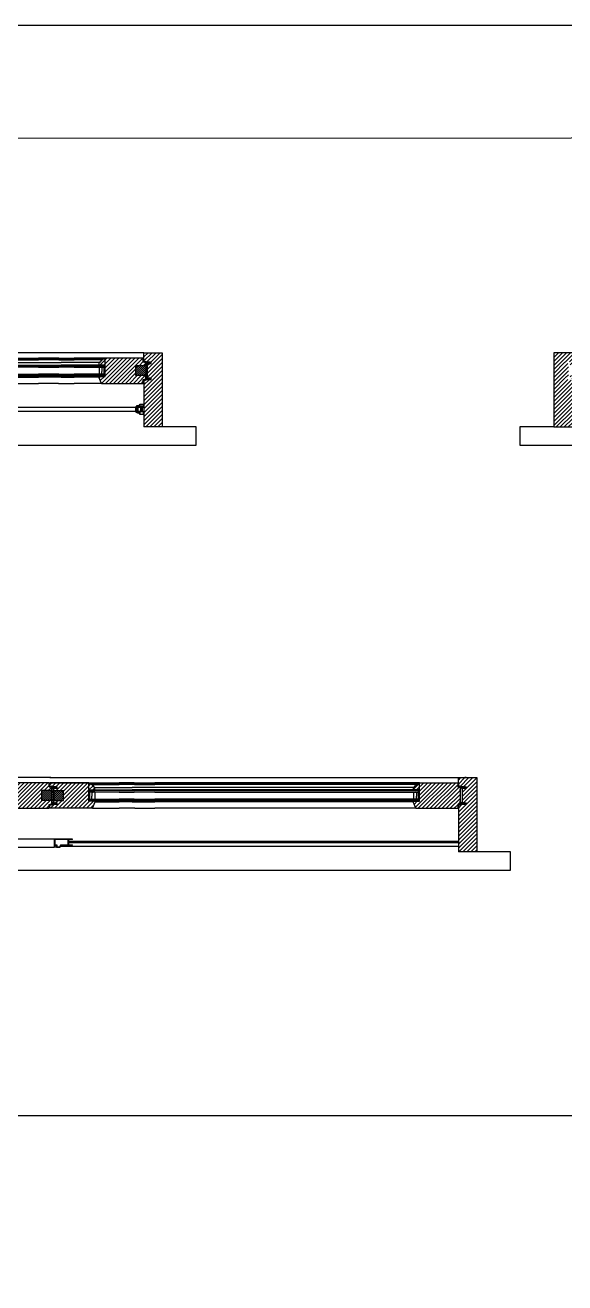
# Model space of a CAD drawing. Header units: inches. Extents: x 1985 to 11287, y 379 to 3234.
# Drawn here: x 8028.5 to 8076.3, y 1842 to 1953.3 of the extents above; entities that cross this region are included whole.
import ezdxf

# ---------------------------------------------------------------- set-up
doc = ezdxf.new("R2010")
doc.units = ezdxf.units.IN
doc.header["$MEASUREMENT"] = 0
for name, color, linetype in [('glass 99', 6, 'CONTINUOUS'), ('glazing tape 99', 7, 'CONTINUOUS'), ('hardware 99', 94, 'CONTINUOUS'), ('hatch 99', 1, 'CONTINUOUS'), ('screen 99', 4, 'CONTINUOUS'), ('separation 99', 3, 'CONTINUOUS'), ('weatherstripping 99', 5, 'CONTINUOUS'), ('wood detail 99', 7, 'CONTINUOUS')]:
    doc.layers.add(name, color=color, linetype=linetype)
pattern_1 = [(45, (-786.7873, -2347.63875), (-0.176776695, 0.176776695), [])]

msp = doc.modelspace()

# ---------------------------------------------------------------- hatches: boundary and pattern name
at = {"layer": 'glazing tape 99'}
h = msp.add_hatch(color=7, dxfattribs=at)
h.paths.add_polyline_path([(8035.064767, 1923.198231), (8035.564767, 1923.198231), (8035.564767, 1923.135731), (8035.064767, 1923.135731)])
h.paths.add_polyline_path([(8035.041267, 1922.260731), (8035.541267, 1922.260731), (8035.541267, 1922.198231), (8035.041267, 1922.198231)])
h = msp.add_hatch(color=7, dxfattribs=at)
h.paths.add_polyline_path([(8034.705267, 1885.609675), (8034.205267, 1885.609675), (8034.205267, 1885.547175), (8034.705267, 1885.547175)])
h.paths.add_polyline_path([(8034.728767, 1884.672175), (8034.228767, 1884.672175), (8034.228767, 1884.609675), (8034.728767, 1884.609675)])
h = msp.add_hatch(color=7, dxfattribs=at)
h.paths.add_polyline_path([(8063.377265, 1885.609675), (8062.877265, 1885.609675), (8062.877265, 1885.547175), (8063.377265, 1885.547175)])
h.paths.add_polyline_path([(8063.353765, 1884.672175), (8062.853765, 1884.672175), (8062.853765, 1884.609675), (8063.353765, 1884.609675)])
at = {"layer": 'hardware 99'}
h = msp.add_hatch(dxfattribs=at)
h.set_pattern_fill('ANSI31', color=256, style=0)
h.set_pattern_definition([(45, (8358.27719, 627.41917), (-0.088388348, 0.088388348), [])])
h.paths.add_polyline_path([(8039.200767, 1923.135731), (8038.325767, 1923.135731), (8038.325767, 1922.260731), (8039.200767, 1922.260731)])
h = msp.add_hatch(dxfattribs=at)
h.set_pattern_fill('ANSI31', color=256, style=0)
h.set_pattern_definition([(45, (8349.96469, 589.83061), (-0.088388348, 0.088388348), [])])
h.paths.add_polyline_path([(8030.888267, 1885.547175), (8030.013267, 1885.547175), (8030.013267, 1884.672175), (8030.888267, 1884.672175)])
h = msp.add_hatch(dxfattribs=at)
h.set_pattern_fill('ANSI31', color=256, style=0)
h.set_pattern_definition([(135, (7711.98034, 589.83061), (0.088388348, 0.088388348), [])])
h.paths.add_polyline_path([(8031.056767, 1885.547175), (8031.056767, 1884.672175), (8031.931767, 1884.672175), (8031.931767, 1885.547175)])
at = {"layer": 'hatch 99'}
h = msp.add_hatch(dxfattribs=at)
h.set_pattern_fill('ANSI31', color=256, scale=2, style=0)
h.set_pattern_definition([(45, (8358.2772, 627.41917), (-0.176776695, 0.176776695), [])])
h.paths.add_polyline_path([(8035.064767, 1923.424731), (8035.064767, 1923.198231), (8035.603781, 1923.198231), (8035.603781, 1923.737231), (8035.373967, 1923.737231), (8035.373967, 1923.674731), (8035.361704, 1923.674731, 0.3512557705), (8035.221496, 1923.552543, -0.380557848)], flags=17)
h.paths.add_polyline_path([(8035.603781, 1923.823231), (8035.603781, 1922.198231), (8035.041267, 1922.198231), (8035.041267, 1922.135731), (8035.282338, 1921.573231), (8038.978767, 1921.573231), (8038.978767, 1921.916978), (8039.200767, 1921.979488), (8039.200767, 1922.260731), (8038.325767, 1922.260731), (8038.325767, 1923.135731), (8039.200767, 1923.135731), (8039.200767, 1923.416973), (8038.978767, 1923.479483), (8038.978767, 1923.823231)])
h.paths.add_polyline_path([(8040.666267, 1924.291981), (8039.719176, 1924.291981), (8039.041267, 1924.291981), (8039.041267, 1923.557606), (8039.369267, 1923.466731), (8039.639421, 1923.466731), (8039.681767, 1923.466731), (8039.681767, 1923.341731), (8039.369267, 1923.341731), (8039.369267, 1922.054731), (8039.681767, 1922.054731), (8039.681767, 1921.929731), (8039.369267, 1921.929731), (8039.041267, 1921.838856), (8039.041267, 1917.729481), (8040.666267, 1917.729481)])
h = msp.add_hatch(dxfattribs=at)
h.set_pattern_fill('ANSI31', color=256, scale=2, style=0)
h.set_pattern_definition([(45, (8350.0272, 627.41917), (-0.176776695, 0.176776695), [])])
h.paths.add_polyline_path([(8080.350099, 1923.823231), (8076.975114, 1923.823231), (8076.975114, 1923.479483), (8076.753114, 1923.416973), (8076.753114, 1923.135731), (8077.628114, 1923.135731), (8077.628114, 1922.260731), (8076.753114, 1922.260731), (8076.753114, 1922.152212), (8076.753114, 1921.979488), (8076.975114, 1921.916978), (8076.975114, 1921.573231), (8080.671542, 1921.573231), (8080.912614, 1922.135731), (8080.912614, 1922.198231), (8080.350099, 1922.198231)])
h.paths.add_polyline_path([(8080.889114, 1923.424731, -0.380557848), (8080.732384, 1923.552543, 0.3512557705), (8080.592177, 1923.674731), (8080.579914, 1923.674731), (8080.579914, 1923.737231), (8080.350099, 1923.737231), (8080.350099, 1923.198231), (8080.889114, 1923.198231)], flags=17)
h.paths.add_polyline_path([(8076.584614, 1923.341731), (8076.272114, 1923.341731), (8076.272114, 1923.466731), (8076.584614, 1923.466731), (8076.912614, 1923.557606), (8076.912614, 1924.291981), (8075.287614, 1924.291981), (8075.287614, 1917.729481), (8076.912614, 1917.729481), (8076.912614, 1921.838856), (8076.584614, 1921.929731), (8076.314557, 1921.929731), (8076.272114, 1921.929731), (8076.272114, 1922.054731), (8076.584614, 1922.054731)])
h = msp.add_hatch(dxfattribs=at)
h.set_pattern_fill('ANSI31', color=256, scale=2, style=0)
h.set_pattern_definition(pattern_1)
h.paths.add_polyline_path([(8027.353781, 1886.148675), (8027.123967, 1886.148675), (8027.123967, 1886.086175), (8027.111704, 1886.086175, 0.3512557705), (8026.971496, 1885.963987, -0.380557848), (8026.814767, 1885.836175), (8026.814767, 1885.609675), (8027.353781, 1885.609675)], flags=17)
h.paths.add_polyline_path([(8030.013267, 1885.547175), (8030.888267, 1885.547175), (8030.888267, 1885.828418), (8030.666267, 1885.890928), (8030.666267, 1886.234675), (8027.353781, 1886.234675), (8027.353781, 1884.609675), (8026.791267, 1884.609675), (8026.791267, 1884.547175), (8027.032338, 1883.984675), (8030.666267, 1883.984675), (8030.666267, 1884.328423), (8030.888267, 1884.390933), (8030.888267, 1884.672175), (8030.013267, 1884.672175)])
h = msp.add_hatch(dxfattribs=at)
h.set_pattern_fill('ANSI31', color=256, scale=2, style=0)
h.set_pattern_definition(pattern_1)
h.paths.add_polyline_path([(8034.166253, 1886.234675), (8030.728767, 1886.234675), (8030.728767, 1885.96905), (8031.056767, 1885.878175), (8031.326921, 1885.878175), (8031.369267, 1885.878175), (8031.369267, 1885.753175), (8031.056767, 1885.753175), (8031.056767, 1885.547175), (8031.931767, 1885.547175), (8031.931767, 1884.672175), (8031.056767, 1884.672175), (8031.056767, 1884.466175), (8031.369267, 1884.466175), (8031.369267, 1884.341175), (8031.056767, 1884.341175), (8030.728767, 1884.2503), (8030.728767, 1883.984675), (8034.487695, 1883.984675), (8034.728767, 1884.547175), (8034.728767, 1884.609675), (8034.166253, 1884.609675)])
h.paths.add_polyline_path([(8034.705267, 1885.836175, -0.3805578481), (8034.548538, 1885.963987, 0.3512557704), (8034.40833, 1886.086175), (8034.396067, 1886.086175), (8034.396067, 1886.148675), (8034.166253, 1886.148675), (8034.166253, 1885.609675), (8034.705267, 1885.609675)], flags=17)
h = msp.add_hatch(dxfattribs=at)
h.set_pattern_fill('ANSI31', color=256, scale=2, style=0)
h.set_pattern_definition(pattern_1)
h.paths.add_polyline_path([(8063.41628, 1886.148675), (8063.189765, 1886.148675), (8063.189765, 1886.086175), (8063.176643, 1886.086175, 0.3507810594), (8063.033515, 1885.961175, -0.375199902), (8062.877265, 1885.836175), (8062.877265, 1885.609675), (8063.41628, 1885.609675)], flags=17)
h.paths.add_polyline_path([(8067.013265, 1885.828418), (8066.791265, 1885.890928), (8066.791265, 1886.234675), (8063.41628, 1886.234675), (8063.41628, 1884.609675), (8062.853765, 1884.609675), (8062.853765, 1884.547175), (8063.094837, 1883.984675), (8066.791265, 1883.984675), (8066.791265, 1884.328423), (8067.013265, 1884.390933)])
h = msp.add_hatch(dxfattribs=at)
h.set_pattern_fill('ANSI31', color=256, scale=2, style=0)
h.set_pattern_definition(pattern_1)
h.paths.add_polyline_path([(8068.478765, 1886.703425), (8066.853765, 1886.703425), (8066.853765, 1885.96905), (8067.181765, 1885.878175), (8067.451822, 1885.878175), (8067.541265, 1885.878175), (8067.541265, 1885.753175), (8067.181765, 1885.753175), (8067.181765, 1884.466175), (8067.541265, 1884.466175), (8067.541265, 1884.341175), (8067.181765, 1884.341175), (8066.853765, 1884.2503), (8066.853765, 1880.140925), (8068.478765, 1880.140925)])
at = {"layer": 'screen 99'}
h = msp.add_hatch(color=256, dxfattribs=at)
h.paths.add_polyline_path([(8032.728768, 1881.252675), (8032.728768, 1881.209175), (8032.358768, 1881.209175), (8032.358768, 1880.760175), (8032.728768, 1880.760175), (8032.728768, 1880.716675), (8031.717768, 1880.716675), (8031.610381, 1880.530675), (8031.300268, 1880.530675), (8031.300268, 1880.716675), (8031.150268, 1880.716675), (8031.150268, 1880.530675), (8031.106768, 1880.530675), (8031.106768, 1881.252675)])
h.paths.add_polyline_path([(8032.315268, 1880.760175), (8032.315268, 1881.209175), (8031.150268, 1881.209175), (8031.150268, 1880.760175), (8031.343768, 1880.760175), (8031.343768, 1880.574175), (8031.585266, 1880.574175), (8031.692654, 1880.760175)], flags=16)

# ---------------------------------------------------------------- linework, layer by layer
at = {"layer": 'glass 99', "color": 6}
for p, q in [((8029.712163, 1923.135731), (8002.642768, 1923.135731)), ((8029.712163, 1923.010731), (8002.697454, 1923.010731)), ((8029.712163, 1923.135731), (8031.526399, 1923.135731)), ((8029.712163, 1923.010731), (8031.526399, 1923.010731)), ((8032.858492, 1923.135731), (8031.526399, 1923.135731)), ((8032.858492, 1923.010731), (8031.526399, 1923.010731)), ((8032.858492, 1923.135731), (8035.564767, 1923.135731)), ((8032.858492, 1923.010731), (8035.510081, 1923.010731)), ((8035.064767, 1923.010731), (8035.064767, 1922.385731)), ((8035.329147, 1922.980739), (8035.221364, 1923.010731)), ((8035.329147, 1922.980739), (8035.329147, 1922.635731)), ((8035.510081, 1922.260731), (8035.510081, 1923.135731)), ((8002.666268, 1922.260731), (8029.712163, 1922.260731)), ((8002.697454, 1922.385731), (8029.712163, 1922.385731)), ((8031.526399, 1922.385731), (8029.712163, 1922.385731)), ((8031.526399, 1922.260731), (8029.712163, 1922.260731)), ((8031.526399, 1922.385731), (8032.858492, 1922.385731)), ((8031.526399, 1922.260731), (8032.858492, 1922.260731)), ((8035.510081, 1922.385731), (8032.858492, 1922.385731)), ((8035.541267, 1922.260731), (8032.858492, 1922.260731)), ((8035.329147, 1922.415722), (8035.221364, 1922.385731)), ((8035.329147, 1922.415722), (8035.329147, 1922.635731)), ((8036.849042, 1885.547175), (8034.205267, 1885.547175)), ((8034.259953, 1884.672175), (8034.259953, 1885.547175)), ((8036.849042, 1885.422175), (8034.259953, 1885.422175)), ((8034.440887, 1885.392184), (8034.548669, 1885.422175)), ((8034.440887, 1885.392184), (8034.440887, 1885.047175)), ((8034.440887, 1884.827167), (8034.440887, 1885.047175)), ((8034.705267, 1885.422175), (8034.705267, 1884.797175)), ((8036.849042, 1885.547175), (8038.181135, 1885.547175)), ((8036.849042, 1885.422175), (8038.181135, 1885.422175)), ((8039.995371, 1885.547175), (8038.181135, 1885.547175)), ((8039.995371, 1885.422175), (8038.181135, 1885.422175)), ((8039.995371, 1885.547175), (8063.377265, 1885.547175)), ((8039.995371, 1885.422175), (8063.32258, 1885.422175)), ((8062.874891, 1885.422175), (8062.874891, 1884.797175)), ((8063.139271, 1885.392184), (8063.031489, 1885.422175)), ((8063.139271, 1885.392184), (8063.139271, 1885.047175)), ((8063.139271, 1884.827167), (8063.139271, 1885.047175)), ((8063.32258, 1884.672175), (8063.32258, 1885.547175)), ((8034.228767, 1884.672175), (8036.849042, 1884.672175)), ((8034.259953, 1884.797175), (8036.849042, 1884.797175)), ((8034.440887, 1884.827167), (8034.548669, 1884.797175)), ((8038.181135, 1884.797175), (8036.849042, 1884.797175)), ((8038.181135, 1884.672175), (8036.849042, 1884.672175)), ((8038.181135, 1884.797175), (8039.995371, 1884.797175)), ((8038.181135, 1884.672175), (8039.995371, 1884.672175)), ((8063.32258, 1884.797175), (8039.995371, 1884.797175)), ((8063.353765, 1884.672175), (8039.995371, 1884.672175)), ((8063.139271, 1884.827167), (8063.031489, 1884.797175))]:
    msp.add_line(p, q, dxfattribs=at)
at = {"layer": 'glazing tape 99', "color": 7}
for p, q in [((8035.064767, 1923.198231), (8035.064767, 1923.135731)), ((8035.564767, 1923.198231), (8035.564767, 1923.135731)), ((8034.205267, 1885.609675), (8034.205267, 1885.547175)), ((8034.705267, 1885.609675), (8034.705267, 1885.547175)), ((8062.877265, 1885.609675), (8062.877265, 1885.547175)), ((8063.377265, 1885.609675), (8063.377265, 1885.547175))]:
    msp.add_line(p, q, dxfattribs=at)
at = {"layer": 'glazing tape 99'}
for p, q in [((8035.564767, 1923.135731), (8035.064767, 1923.135731)), ((8035.041267, 1922.260731), (8035.541267, 1922.260731)), ((8035.041267, 1922.260731), (8035.041267, 1922.198231)), ((8035.541267, 1922.260731), (8035.541267, 1922.198231)), ((8034.205267, 1885.547175), (8034.705267, 1885.547175)), ((8062.877265, 1885.547175), (8063.377265, 1885.547175)), ((8034.228767, 1884.672175), (8034.228767, 1884.609675)), ((8034.728767, 1884.672175), (8034.228767, 1884.672175)), ((8034.728767, 1884.672175), (8034.728767, 1884.609675)), ((8062.853765, 1884.672175), (8062.853765, 1884.609675)), ((8062.853765, 1884.672175), (8063.353765, 1884.672175)), ((8063.353765, 1884.672175), (8063.353765, 1884.609675))]:
    msp.add_line(p, q, dxfattribs=at)
at = {"layer": 'hardware 99'}
for p, q in [((8038.978767, 1923.523231), (8039.165338, 1923.523231)), ((8039.200767, 1923.135731), (8039.200767, 1922.260731)), ((8039.200767, 1923.103231), (8039.369267, 1923.103231)), ((8039.200767, 1923.013231), (8039.369267, 1923.013231)), ((8039.200767, 1922.798231), (8039.369267, 1922.798231)), ((8038.978767, 1921.873231), (8039.165338, 1921.873231)), ((8039.200767, 1922.598231), (8039.369267, 1922.598231)), ((8039.200767, 1922.383231), (8039.369267, 1922.383231)), ((8039.200767, 1922.293231), (8039.369267, 1922.293231)), ((8067.531675, 1886.703425), (8067.416258, 1886.703425)), ((8030.666267, 1885.934675), (8030.852838, 1885.934675)), ((8030.888267, 1885.547175), (8030.888267, 1884.672175)), ((8030.888267, 1885.514675), (8031.056767, 1885.514675)), ((8030.888267, 1885.424675), (8031.056767, 1885.424675)), ((8030.888267, 1885.209675), (8031.056767, 1885.209675)), ((8030.888267, 1885.009675), (8031.056767, 1885.009675)), ((8031.056767, 1885.547175), (8031.056767, 1884.672175)), ((8031.056767, 1885.547175), (8031.056767, 1884.672175)), ((8031.056767, 1885.547175), (8031.056767, 1884.672175)), ((8031.056767, 1885.547175), (8031.056767, 1884.672175)), ((8030.666267, 1884.284675), (8030.852838, 1884.284675)), ((8030.888267, 1884.794675), (8031.056767, 1884.794675)), ((8030.888267, 1884.704675), (8031.056767, 1884.704675))]:
    msp.add_line(p, q, dxfattribs=at)
at = {"layer": 'screen 99'}
for p, q in [((8038.32867, 1919.051915), (8038.32867, 1919.509897)), ((8038.429977, 1919.594759), (8038.362767, 1919.563419)), ((8038.427095, 1918.985631), (8038.427095, 1919.576181)), ((8038.44678, 1919.568307), (8038.44678, 1919.584055)), ((8038.529457, 1919.548622), (8038.466465, 1919.548622)), ((8038.505835, 1919.450197), (8038.505835, 1919.111615)), ((8038.706622, 1919.450197), (8038.505835, 1919.450197)), ((8038.529457, 1919.548622), (8038.529457, 1919.450197)), ((8038.429977, 1918.967052), (8038.362767, 1918.998393)), ((8038.44678, 1918.993505), (8038.44678, 1918.977757)), ((8038.529457, 1919.01319), (8038.466465, 1919.01319)), ((8038.505835, 1919.111615), (8038.706622, 1919.111615)), ((8038.529457, 1919.01319), (8038.529457, 1919.111615)), ((8038.726307, 1919.430512), (8038.726307, 1919.1313)), ((8031.106768, 1881.252675), (8000.350768, 1881.252675)), ((8000.350768, 1880.530675), (8031.106768, 1880.530675)), ((8032.728768, 1881.252675), (8031.106768, 1881.252675)), ((8031.106768, 1881.252675), (8031.106768, 1880.530675)), ((8031.150268, 1880.530675), (8031.106768, 1880.530675)), ((8032.315268, 1881.209175), (8031.150268, 1881.209175)), ((8031.150268, 1881.209175), (8031.150268, 1880.760175)), ((8031.150268, 1880.760175), (8031.343768, 1880.760175)), ((8031.150268, 1880.716675), (8031.150268, 1880.530675)), ((8031.150268, 1880.716675), (8031.300268, 1880.716675)), ((8031.300268, 1880.530675), (8031.150268, 1880.530675)), ((8031.300268, 1880.716675), (8031.300268, 1880.530675)), ((8031.300268, 1880.530675), (8031.610381, 1880.530675)), ((8031.343768, 1880.760175), (8031.343768, 1880.574175)), ((8031.343768, 1880.574175), (8031.585266, 1880.574175)), ((8031.692654, 1880.760175), (8031.585266, 1880.574175)), ((8031.717768, 1880.716675), (8031.610381, 1880.530675)), ((8066.853765, 1880.609675), (8031.655992, 1880.609675)), ((8031.692654, 1880.760175), (8032.315268, 1880.760175)), ((8031.717768, 1880.716675), (8032.728768, 1880.716675)), ((8032.315268, 1881.209175), (8032.315268, 1880.760175)), ((8032.728768, 1881.209175), (8032.358768, 1881.209175)), ((8032.358768, 1881.209175), (8032.358768, 1880.760175)), ((8066.853765, 1881.047175), (8032.358768, 1881.047175)), ((8066.853765, 1880.922175), (8032.358768, 1880.922175)), ((8032.358768, 1880.760175), (8032.728768, 1880.760175)), ((8032.728768, 1881.209175), (8032.728768, 1881.252675)), ((8032.728768, 1880.716675), (8032.728768, 1880.760175))]:
    msp.add_line(p, q, dxfattribs=at)
for points in [[(8008.387651, 1919.477756), (8038.32867, 1919.477756)], [(8038.32867, 1919.084056), (8008.387651, 1919.084056)]]:
    msp.add_lwpolyline(points, dxfattribs=at)
msp.add_lwpolyline([(8038.627882, 1919.576181), (8038.576701, 1919.576181, 0.4142135624), (8038.56489, 1919.56437), (8038.56489, 1919.465945, -0.4142135624), (8038.557016, 1919.458071), (8038.537331, 1919.458071, -0.4142135624), (8038.529457, 1919.465945), (8038.529457, 1919.544685, 0.4142135624), (8038.517646, 1919.556496), (8038.462528, 1919.556496, -0.4142135624), (8038.450717, 1919.568307), (8038.450717, 1919.576181, -0.4142135624), (8038.490087, 1919.615551), (8038.627882, 1919.615551, 0.4142135624), (8038.647567, 1919.635236), (8038.647567, 1919.666732, -0.4142135624), (8038.714496, 1919.733661), (8039.013708, 1919.733661, -0.4142135624), (8039.041267, 1919.706102), (8039.041267, 1919.48563, -0.4142135624), (8039.013708, 1919.458071), (8038.903472, 1919.458071, 0.4142135624), (8038.891661, 1919.44626), (8038.891661, 1919.115552, 0.4142135624), (8038.903472, 1919.103741), (8039.013708, 1919.103741, -0.4142135624), (8039.041267, 1919.076182), (8039.041267, 1918.85571, -0.4142135624), (8039.013708, 1918.828151), (8038.714496, 1918.828151, -0.4142135624), (8038.647567, 1918.89508), (8038.647567, 1918.926576, 0.4142135624), (8038.627882, 1918.946261), (8038.490087, 1918.946261, -0.4142135624), (8038.450717, 1918.985631), (8038.450717, 1918.993505, -0.4142135624), (8038.462528, 1919.005316), (8038.517646, 1919.005316, 0.4142135624), (8038.529457, 1919.017127), (8038.529457, 1919.095867, -0.4142135624), (8038.537331, 1919.103741), (8038.557016, 1919.103741, -0.4142135624), (8038.56489, 1919.095867), (8038.56489, 1918.997442, 0.4142135624), (8038.576701, 1918.985631), (8038.635756, 1918.985631, 0.4142135624), (8038.647567, 1918.997442), (8038.647567, 1919.064371, -0.4142135624), (8038.686937, 1919.103741), (8038.832606, 1919.103741, 0.4142135624), (8038.844417, 1919.115552), (8038.844417, 1919.263048, -0.1316524976), (8038.845472, 1919.266985), (8038.851236, 1919.276969, 0.2679491924), (8038.851236, 1919.284843), (8038.845472, 1919.294827, -0.1316524976), (8038.844417, 1919.298764), (8038.844417, 1919.44626, 0.4142135624), (8038.832606, 1919.458071), (8038.686937, 1919.458071, -0.4142135624), (8038.647567, 1919.497441), (8038.647567, 1919.56437, 0.4142135623), (8038.635756, 1919.576181), (8038.576701, 1919.576181)], format="xyb", dxfattribs=at)
for points in [[(8038.714496, 1919.694291), (8038.990086, 1919.694291, -0.4142135624), (8039.001897, 1919.68248), (8039.001897, 1919.509252, -0.4142135624), (8038.990086, 1919.497441), (8038.698748, 1919.497441, -0.4142135624), (8038.686937, 1919.509252), (8038.686937, 1919.666732, -0.4142135624)], [(8038.714496, 1918.867521), (8038.990086, 1918.867521, 0.4142135624), (8039.001897, 1918.879332), (8039.001897, 1919.05256, 0.4142135624), (8038.990086, 1919.064371), (8038.698748, 1919.064371, 0.4142135624), (8038.686937, 1919.05256), (8038.686937, 1918.89508, 0.4142135624)]]:
    msp.add_lwpolyline(points, format="xyb", close=True, dxfattribs=at)
for centre, radius, start, end in [((8038.387725, 1919.509897), 0.059055, 115, 180), ((8038.434969, 1919.584055), 0.011811, 0, 115), ((8038.466465, 1919.568307), 0.019685, 180, 270), ((8038.706622, 1919.430512), 0.019685, 0, 90), ((8038.387725, 1919.051915), 0.059055, 180, 245), ((8038.434969, 1918.977757), 0.011811, 245, 0), ((8038.466465, 1918.993505), 0.019685, 90, 180), ((8038.706622, 1919.1313), 0.019685, 270, 0)]:
    msp.add_arc(centre, radius, start, end, dxfattribs=at)
msp.add_ellipse((8038.420893, 1919.576181), major_axis=(0, 0.014342), ratio=0.4324124626, start_param=-1.5707963268, end_param=0, dxfattribs=at)
at = {"layer": 'screen 99', "extrusion": (0, 0, -1)}
msp.add_ellipse((8038.420893, 1918.985631), major_axis=(0, 0.014342), ratio=0.4324124626, start_param=1.5707963268, end_param=3.1415926536, dxfattribs=at)
at = {"layer": 'separation 99'}
msp.add_line((7876.573778, 1856.798245), (8395.463335, 1856.798245), dxfattribs=at)
msp.add_lwpolyline([(7701.579679, 1953.271229), (8788.245413, 1953.271229), (8788.245413, 1214.666641), (7701.579679, 1214.666641)], close=True, dxfattribs=at)
at = {"layer": 'separation 99', "color": 3}
msp.add_lwpolyline([(7876.573778, 1943.239155), (8777.601674, 1943.510023), (8777.601674, 1721.669132), (7876.573778, 1721.398264)], close=True, dxfattribs=at)
at = {"layer": 'weatherstripping 99'}
for p, q in [((8039.350191, 1923.466731), (8039.159323, 1923.524897)), ((8039.159323, 1923.524897), (8039.248768, 1923.466731)), ((8039.206536, 1923.414606), (8039.206536, 1923.166731)), ((8039.206536, 1923.166731), (8039.233676, 1923.270241)), ((8039.309421, 1923.403731), (8039.309421, 1923.365462)), ((8039.349421, 1923.345462), (8039.329421, 1923.345462)), ((8039.639421, 1923.466731), (8039.350191, 1923.466731)), ((8039.469834, 1923.403731), (8039.369421, 1923.403731)), ((8039.369421, 1923.403731), (8039.369421, 1923.365462)), ((8039.469834, 1923.403731), (8039.411565, 1923.345462)), ((8039.453991, 1923.345462), (8039.411565, 1923.345462)), ((8039.51226, 1923.403731), (8039.453991, 1923.345462)), ((8039.596994, 1923.403731), (8039.51226, 1923.403731)), ((8039.596994, 1923.403731), (8039.538725, 1923.345462)), ((8039.581152, 1923.345462), (8039.538725, 1923.345462)), ((8039.639421, 1923.403731), (8039.581152, 1923.345462)), ((8039.639421, 1923.466731), (8039.639421, 1923.403731)), ((8039.350093, 1921.929731), (8039.159233, 1921.871539)), ((8039.159233, 1921.871539), (8039.24867, 1921.929731)), ((8039.206439, 1921.981856), (8039.206439, 1922.229731)), ((8039.206439, 1922.229731), (8039.233579, 1922.12622)), ((8039.309323, 1921.992731), (8039.309323, 1922.031)), ((8039.349323, 1922.051), (8039.329323, 1922.051)), ((8039.639323, 1921.929731), (8039.350093, 1921.929731)), ((8039.369323, 1921.992731), (8039.369323, 1922.031)), ((8039.469736, 1921.992731), (8039.369323, 1921.992731)), ((8039.469736, 1921.992731), (8039.411467, 1922.051)), ((8039.453894, 1922.051), (8039.411467, 1922.051)), ((8039.512163, 1921.992731), (8039.453894, 1922.051)), ((8039.596897, 1921.992731), (8039.512163, 1921.992731)), ((8039.596897, 1921.992731), (8039.538628, 1922.051)), ((8039.581054, 1922.051), (8039.538628, 1922.051)), ((8039.639323, 1921.992731), (8039.581054, 1922.051)), ((8039.639323, 1921.929731), (8039.639323, 1921.992731)), ((8031.037691, 1885.878175), (8030.846823, 1885.936342)), ((8030.846823, 1885.936342), (8030.936268, 1885.878175)), ((8030.894036, 1885.826051), (8030.894036, 1885.578175)), ((8030.894036, 1885.578175), (8030.921176, 1885.681686)), ((8030.996921, 1885.815175), (8030.996921, 1885.776906)), ((8031.036921, 1885.756906), (8031.016921, 1885.756906)), ((8031.326921, 1885.878175), (8031.037691, 1885.878175)), ((8031.157334, 1885.815175), (8031.056921, 1885.815175)), ((8031.056921, 1885.815175), (8031.056921, 1885.776906)), ((8031.157334, 1885.815175), (8031.099065, 1885.756906)), ((8031.141491, 1885.756906), (8031.099065, 1885.756906)), ((8031.19976, 1885.815175), (8031.141491, 1885.756906)), ((8031.284494, 1885.815175), (8031.19976, 1885.815175)), ((8031.284494, 1885.815175), (8031.226225, 1885.756906)), ((8031.268652, 1885.756906), (8031.226225, 1885.756906)), ((8031.326921, 1885.815175), (8031.268652, 1885.756906)), ((8031.326921, 1885.878175), (8031.326921, 1885.815175)), ((8067.162592, 1885.878175), (8066.971731, 1885.936367)), ((8066.971731, 1885.936367), (8067.061169, 1885.878175)), ((8067.018937, 1885.826051), (8067.018937, 1885.578175)), ((8067.018937, 1885.578175), (8067.046077, 1885.681686)), ((8067.121822, 1885.815175), (8067.121822, 1885.776906)), ((8067.161822, 1885.756906), (8067.141822, 1885.756906)), ((8067.451822, 1885.878175), (8067.162592, 1885.878175)), ((8067.282235, 1885.815175), (8067.181822, 1885.815175)), ((8067.181822, 1885.815175), (8067.181822, 1885.776906)), ((8067.282235, 1885.815175), (8067.223966, 1885.756906)), ((8067.266392, 1885.756906), (8067.223966, 1885.756906)), ((8067.324661, 1885.815175), (8067.266392, 1885.756906)), ((8067.409395, 1885.815175), (8067.324661, 1885.815175)), ((8067.409395, 1885.815175), (8067.351126, 1885.756906)), ((8067.393553, 1885.756906), (8067.351126, 1885.756906)), ((8067.451822, 1885.815175), (8067.393553, 1885.756906)), ((8067.451822, 1885.878175), (8067.451822, 1885.815175)), ((8031.037593, 1884.341175), (8030.846733, 1884.282984)), ((8030.846733, 1884.282984), (8030.93617, 1884.341175)), ((8030.893939, 1884.3933), (8030.893939, 1884.641175)), ((8030.893939, 1884.641175), (8030.921079, 1884.537665)), ((8030.996823, 1884.404175), (8030.996823, 1884.442444)), ((8031.036823, 1884.462444), (8031.016823, 1884.462444)), ((8031.326823, 1884.341175), (8031.037593, 1884.341175)), ((8031.056823, 1884.404175), (8031.056823, 1884.442444)), ((8031.157236, 1884.404175), (8031.056823, 1884.404175)), ((8031.157236, 1884.404175), (8031.098967, 1884.462444)), ((8031.141394, 1884.462444), (8031.098967, 1884.462444)), ((8031.199663, 1884.404175), (8031.141394, 1884.462444)), ((8031.284397, 1884.404175), (8031.199663, 1884.404175)), ((8031.284397, 1884.404175), (8031.226128, 1884.462444)), ((8031.268554, 1884.462444), (8031.226128, 1884.462444)), ((8031.326823, 1884.404175), (8031.268554, 1884.462444)), ((8031.326823, 1884.341175), (8031.326823, 1884.404175)), ((8067.162689, 1884.341175), (8066.971822, 1884.283009)), ((8066.971822, 1884.283009), (8067.061266, 1884.341175)), ((8067.019035, 1884.3933), (8067.019035, 1884.641175)), ((8067.019035, 1884.641175), (8067.046174, 1884.537665)), ((8067.121919, 1884.404175), (8067.121919, 1884.442444)), ((8067.161919, 1884.462444), (8067.141919, 1884.462444)), ((8067.451919, 1884.341175), (8067.162689, 1884.341175)), ((8067.181919, 1884.404175), (8067.181919, 1884.442444)), ((8067.282332, 1884.404175), (8067.181919, 1884.404175)), ((8067.282332, 1884.404175), (8067.224063, 1884.462444)), ((8067.26649, 1884.462444), (8067.224063, 1884.462444)), ((8067.324759, 1884.404175), (8067.26649, 1884.462444)), ((8067.409493, 1884.404175), (8067.324759, 1884.404175)), ((8067.409493, 1884.404175), (8067.351224, 1884.462444)), ((8067.39365, 1884.462444), (8067.351224, 1884.462444)), ((8067.451919, 1884.404175), (8067.39365, 1884.462444)), ((8067.451919, 1884.341175), (8067.451919, 1884.404175))]:
    msp.add_line(p, q, dxfattribs=at)
for centre, radius, start, end in [((8039.264085, 1923.41115), 0.057652, 105.40721178, 176.56354738), ((8039.432684, 1923.245554), 0.200534, 127.92856287, 172.92856287), ((8039.329421, 1923.365462), 0.02, 180, 270), ((8039.349421, 1923.365462), 0.02, 270, 360), ((8039.263987, 1921.985311), 0.057652, 183.43645262, 254.59278822), ((8039.432587, 1922.150907), 0.200534, 187.07143713, 232.07143713), ((8039.329323, 1922.031), 0.02, 90, 180), ((8039.349323, 1922.031), 0.02, 0, 90), ((8030.951585, 1885.822595), 0.057652, 105.40721178, 176.56354738), ((8031.120184, 1885.656999), 0.200534, 127.92856287, 172.92856287), ((8031.016921, 1885.776906), 0.02, 180, 270), ((8031.036921, 1885.776906), 0.02, 270, 360), ((8067.076486, 1885.822595), 0.057652, 105.40721178, 176.56354738), ((8067.245086, 1885.656999), 0.200534, 127.92856287, 172.92856287), ((8067.141822, 1885.776906), 0.02, 180, 270), ((8067.161822, 1885.776906), 0.02, 270, 360), ((8030.951487, 1884.396756), 0.057652, 183.43645262, 254.59278822), ((8031.120087, 1884.562352), 0.200534, 187.07143713, 232.07143713), ((8031.016823, 1884.442444), 0.02, 90, 180), ((8031.036823, 1884.442444), 0.02, 0, 90), ((8067.076583, 1884.396756), 0.057652, 183.43645262, 254.59278822), ((8067.245183, 1884.562352), 0.200534, 187.07143713, 232.07143713), ((8067.141919, 1884.442444), 0.02, 90, 180), ((8067.161919, 1884.442444), 0.02, 0, 90)]:
    msp.add_arc(centre, radius, start, end, dxfattribs=at)
at = {"layer": 'wood detail 99'}
for p, q in [((8039.041267, 1924.291981), (7963.29127, 1924.291981)), ((8039.041267, 1923.557606), (8039.041267, 1924.291981)), ((8002.603754, 1923.823231), (8029.712163, 1923.823231)), ((8002.830268, 1923.737231), (8029.712163, 1923.737231)), ((8002.830268, 1923.674731), (8029.712163, 1923.674731)), ((8003.142768, 1923.424731), (8029.712163, 1923.424731)), ((8003.142768, 1923.198231), (8029.712163, 1923.198231)), ((8031.526399, 1923.823231), (8029.712163, 1923.823231)), ((8031.499613, 1923.737231), (8029.712163, 1923.737231)), ((8031.499613, 1923.674731), (8029.712163, 1923.674731)), ((8029.712163, 1923.424731), (8031.722828, 1923.424731)), ((8029.712163, 1923.198231), (8031.722828, 1923.198231)), ((8031.499613, 1923.737231), (8032.858492, 1923.737231)), ((8031.499613, 1923.674731), (8032.858492, 1923.674731)), ((8031.526399, 1923.823231), (8032.858492, 1923.823231)), ((8032.858492, 1923.424731), (8031.722828, 1923.424731)), ((8032.858492, 1923.198231), (8031.722828, 1923.198231)), ((8035.603781, 1923.823231), (8032.858492, 1923.823231)), ((8035.373967, 1923.737231), (8032.858492, 1923.737231)), ((8035.373967, 1923.674731), (8032.858492, 1923.674731)), ((8035.064767, 1923.424731), (8032.858492, 1923.424731)), ((8035.064767, 1923.198231), (8032.858492, 1923.198231)), ((8038.325767, 1922.260731), (8038.325767, 1923.135731)), ((8039.200767, 1923.135731), (8038.325767, 1923.135731)), ((8038.978767, 1923.479483), (8038.978767, 1923.823231)), ((8038.978767, 1923.479483), (8039.200767, 1923.416973)), ((8039.041267, 1923.557606), (8039.369267, 1923.466731)), ((8039.200767, 1923.135731), (8039.200767, 1923.416973)), ((8039.369267, 1923.466731), (8039.681767, 1923.466731)), ((8039.369267, 1922.054731), (8039.369267, 1923.341731)), ((8039.369267, 1923.341731), (8039.681767, 1923.341731)), ((8039.681767, 1923.341731), (8039.681767, 1923.466731)), ((8029.712163, 1922.198231), (8003.166268, 1922.198231)), ((8029.712163, 1922.198231), (8031.722828, 1922.198231)), ((8032.858492, 1922.198231), (8031.722828, 1922.198231)), ((8032.858492, 1922.198231), (8035.041267, 1922.198231)), ((8035.041267, 1922.198231), (8035.603781, 1922.198231)), ((8035.041267, 1922.135731), (8035.041267, 1922.198231)), ((8039.200767, 1922.260731), (8038.325767, 1922.260731)), ((8038.978767, 1921.916978), (8039.200767, 1921.979488)), ((8038.978767, 1921.573231), (8038.978767, 1921.916978)), ((8039.041267, 1921.838856), (8039.369267, 1921.929731)), ((8039.041267, 1921.573231), (8039.041267, 1921.838856)), ((8039.041267, 1921.838856), (8039.041267, 1917.729481)), ((8039.200767, 1921.979488), (8039.200767, 1922.260731)), ((8039.200767, 1922.251962), (8039.200767, 1922.152212)), ((8039.369267, 1922.054731), (8039.681767, 1922.054731)), ((8039.369267, 1921.929731), (8039.681767, 1921.929731)), ((8039.681767, 1921.929731), (8039.681767, 1922.054731)), ((8002.925197, 1921.573231), (8029.712163, 1921.573231)), ((8031.481756, 1921.573231), (8029.712163, 1921.573231)), ((8031.481756, 1921.573231), (8032.858492, 1921.573231)), ((8035.282338, 1921.573231), (8032.858492, 1921.573231)), ((8040.666267, 1917.729481), (8039.041267, 1917.729481)), ((8040.666267, 1917.729481), (8040.666267, 1917.729481)), ((8043.666267, 1917.729481), (8040.666267, 1917.729481)), ((8043.666267, 1916.104481), (8043.666267, 1917.729481)), ((8075.287614, 1917.729481), (8072.287614, 1917.729481)), ((8072.287614, 1917.729481), (8072.287614, 1916.104481)), ((8075.287614, 1917.729481), (8076.912614, 1917.729481)), ((8075.287614, 1917.729481), (8075.287614, 1917.729481)), ((7958.66627, 1916.104481), (8043.666267, 1916.104481)), ((8072.287614, 1916.104481), (8149.787611, 1916.104481)), ((8030.791267, 1886.703425), (7962.54127, 1886.703425)), ((8030.666267, 1885.890928), (8030.666267, 1886.234675)), ((8030.728767, 1886.703425), (8066.853765, 1886.703425)), ((8030.728767, 1885.96905), (8030.728767, 1886.234675)), ((8034.166253, 1886.234675), (8030.728767, 1886.234675)), ((8034.166253, 1886.234675), (8036.849042, 1886.234675)), ((8034.396067, 1886.148675), (8036.849042, 1886.148675)), ((8034.396067, 1886.086175), (8036.849042, 1886.086175)), ((8038.181135, 1886.234675), (8036.849042, 1886.234675)), ((8038.20792, 1886.148675), (8036.849042, 1886.148675)), ((8038.20792, 1886.086175), (8036.849042, 1886.086175)), ((8038.181135, 1886.234675), (8039.995371, 1886.234675)), ((8038.20792, 1886.148675), (8039.995371, 1886.148675)), ((8038.20792, 1886.086175), (8039.995371, 1886.086175)), ((8063.41628, 1886.234675), (8039.995371, 1886.234675)), ((8063.189765, 1886.148675), (8039.995371, 1886.148675)), ((8063.189765, 1886.086175), (8039.995371, 1886.086175)), ((8063.41628, 1886.234675), (8066.791265, 1886.234675)), ((8066.791265, 1886.234675), (8066.791265, 1885.890928)), ((8066.853765, 1886.234675), (8066.853765, 1885.96905)), ((8030.013267, 1884.672175), (8030.013267, 1885.547175)), ((8030.888267, 1885.547175), (8030.013267, 1885.547175)), ((8030.666267, 1885.890928), (8030.888267, 1885.828418)), ((8030.728767, 1885.96905), (8031.056767, 1885.878175)), ((8030.888267, 1884.390933), (8030.888267, 1885.828418)), ((8031.056767, 1885.878175), (8031.369267, 1885.878175)), ((8031.056767, 1884.466175), (8031.056767, 1885.753175)), ((8031.056767, 1885.753175), (8031.369267, 1885.753175)), ((8031.056767, 1885.547175), (8031.931767, 1885.547175)), ((8031.369267, 1885.753175), (8031.369267, 1885.878175)), ((8031.931767, 1884.672175), (8031.931767, 1885.547175)), ((8034.705267, 1885.836175), (8036.849042, 1885.836175)), ((8034.705267, 1885.609675), (8036.849042, 1885.609675)), ((8036.849042, 1885.836175), (8037.984706, 1885.836175)), ((8036.849042, 1885.609675), (8037.984706, 1885.609675)), ((8039.995371, 1885.836175), (8037.984706, 1885.836175)), ((8039.995371, 1885.609675), (8037.984706, 1885.609675)), ((8062.877265, 1885.836175), (8039.995371, 1885.836175)), ((8062.877265, 1885.609675), (8039.995371, 1885.609675)), ((8066.791265, 1885.890928), (8067.013265, 1885.828418)), ((8066.853765, 1885.96905), (8067.181765, 1885.878175)), ((8067.013265, 1885.828418), (8067.013265, 1884.390933)), ((8067.013265, 1885.555944), (8067.013265, 1885.655694)), ((8067.181765, 1885.878175), (8067.541265, 1885.878175)), ((8067.181765, 1885.753175), (8067.181765, 1884.466175)), ((8067.181765, 1885.753175), (8067.541265, 1885.753175)), ((8067.541265, 1885.878175), (8067.541265, 1885.753175)), ((8030.888267, 1884.672175), (8030.013267, 1884.672175)), ((8030.666267, 1884.328423), (8030.888267, 1884.390933)), ((8030.666267, 1883.984675), (8030.666267, 1884.328423)), ((8030.728767, 1884.2503), (8031.056767, 1884.341175)), ((8030.728767, 1883.984675), (8030.728767, 1884.2503)), ((8030.888267, 1884.663406), (8030.888267, 1884.563657)), ((8031.056767, 1884.672175), (8031.931767, 1884.672175)), ((8031.056767, 1884.466175), (8031.369267, 1884.466175)), ((8031.056767, 1884.341175), (8031.369267, 1884.341175)), ((8031.369267, 1884.341175), (8031.369267, 1884.466175)), ((8034.728767, 1884.609675), (8034.166253, 1884.609675)), ((8034.487695, 1883.984675), (8036.849042, 1883.984675)), ((8036.849042, 1884.609675), (8034.728767, 1884.609675)), ((8034.728767, 1884.547175), (8034.728767, 1884.609675)), ((8036.849042, 1884.609675), (8037.984706, 1884.609675)), ((8038.225778, 1883.984675), (8036.849042, 1883.984675)), ((8039.995371, 1884.609675), (8037.984706, 1884.609675)), ((8038.225778, 1883.984675), (8039.995371, 1883.984675)), ((8039.995371, 1884.609675), (8062.853765, 1884.609675)), ((8063.094837, 1883.984675), (8039.995371, 1883.984675)), ((8062.853765, 1884.547175), (8062.853765, 1884.609675)), ((8062.853765, 1884.609675), (8063.41628, 1884.609675)), ((8066.791265, 1884.328423), (8067.013265, 1884.390933)), ((8066.791265, 1884.328423), (8066.791265, 1883.984675)), ((8066.853765, 1884.2503), (8067.181765, 1884.341175)), ((8066.853765, 1884.2503), (8066.853765, 1880.140925)), ((8067.181765, 1884.466175), (8067.541265, 1884.466175)), ((8067.181765, 1884.341175), (8067.541265, 1884.341175)), ((8067.541265, 1884.466175), (8067.541265, 1884.341175)), ((8068.478765, 1880.140925), (8066.853765, 1880.140925)), ((8068.478765, 1880.140925), (8068.478765, 1880.140925)), ((8071.478765, 1880.140925), (8068.478765, 1880.140925)), ((8071.478765, 1878.515925), (8071.478765, 1880.140925)), ((7957.91627, 1878.515925), (8071.478765, 1878.515925))]:
    msp.add_line(p, q, dxfattribs=at)
at = {"layer": 'wood detail 99', "color": 0}
for p, q in [((8039.041267, 1924.291981), (8040.666267, 1924.291981)), ((8039.719176, 1924.291981), (8040.666267, 1924.291981)), ((8040.666267, 1924.291981), (8040.666267, 1917.729481)), ((8076.912614, 1924.291981), (8075.287614, 1924.291981)), ((8076.234704, 1924.291981), (8075.287614, 1924.291981)), ((8075.287614, 1924.291981), (8075.287614, 1917.729481)), ((8038.978767, 1923.823231), (8035.603781, 1923.823231)), ((8040.666267, 1923.323231), (8040.666267, 1922.010731)), ((8040.666267, 1923.323231), (8040.666267, 1922.010731)), ((8040.666267, 1922.885731), (8040.666267, 1922.010731)), ((8040.666267, 1922.885731), (8040.666267, 1922.010731)), ((8075.287614, 1923.323231), (8075.287614, 1922.010731)), ((8075.287614, 1923.323231), (8075.287614, 1922.010731)), ((8075.287614, 1922.885731), (8075.287614, 1922.010731)), ((8075.287614, 1922.885731), (8075.287614, 1922.010731)), ((8035.282338, 1921.573231), (8038.978767, 1921.573231)), ((8030.666267, 1886.234675), (8027.353781, 1886.234675)), ((8030.728767, 1886.234675), (8034.166253, 1886.234675)), ((8030.728767, 1886.234675), (8034.166253, 1886.234675)), ((8030.728767, 1886.234675), (8034.166253, 1886.234675)), ((8030.791267, 1886.703425), (8032.416267, 1886.703425)), ((8031.469176, 1886.703425), (8032.416267, 1886.703425)), ((8066.853765, 1885.96905), (8066.853765, 1886.703425)), ((8066.853765, 1886.703425), (8068.478765, 1886.703425)), ((8068.478765, 1886.703425), (8068.478765, 1880.140925)), ((8068.478765, 1886.234675), (8068.478765, 1884.422175)), ((8068.478765, 1886.234675), (8068.478765, 1884.422175)), ((8068.478765, 1885.297175), (8068.478765, 1884.422175)), ((8068.478765, 1885.297175), (8068.478765, 1884.422175)), ((8027.032338, 1883.984675), (8030.666267, 1883.984675)), ((8034.487695, 1883.984675), (8030.728767, 1883.984675)), ((8063.094837, 1883.984675), (8066.791265, 1883.984675))]:
    msp.add_line(p, q, dxfattribs=at)
at = {"layer": 'wood detail 99', "color": 7}
for p, q in [((8035.064767, 1923.198231), (8035.064767, 1923.424731)), ((8035.603781, 1923.198231), (8035.064767, 1923.198231)), ((8035.373967, 1923.737231), (8035.603781, 1923.737231)), ((8035.373967, 1923.674731), (8035.373967, 1923.737231)), ((8035.603781, 1922.198231), (8035.603781, 1923.823231)), ((8003.166268, 1922.135731), (8029.712163, 1922.135731)), ((8031.722828, 1922.135731), (8029.712163, 1922.135731)), ((8031.722828, 1922.135731), (8032.858492, 1922.135731)), ((8035.041267, 1922.135731), (8032.858492, 1922.135731)), ((8035.282338, 1921.573231), (8035.041267, 1922.135731)), ((8034.166253, 1884.609675), (8034.166253, 1886.234675)), ((8034.396067, 1886.148675), (8034.166253, 1886.148675)), ((8034.396067, 1886.086175), (8034.396067, 1886.148675)), ((8063.189765, 1886.086175), (8063.189765, 1886.148675)), ((8063.189765, 1886.148675), (8063.41628, 1886.148675)), ((8063.41628, 1884.609675), (8063.41628, 1886.234675)), ((8034.166253, 1885.609675), (8034.705267, 1885.609675)), ((8034.705267, 1885.609675), (8034.705267, 1885.836175)), ((8062.877265, 1885.609675), (8062.877265, 1885.836175)), ((8063.41628, 1885.609675), (8062.877265, 1885.609675)), ((8034.487695, 1883.984675), (8034.728767, 1884.547175)), ((8034.728767, 1884.547175), (8036.849042, 1884.547175)), ((8037.984706, 1884.547175), (8036.849042, 1884.547175)), ((8037.984706, 1884.547175), (8039.995371, 1884.547175)), ((8062.853765, 1884.547175), (8039.995371, 1884.547175)), ((8063.094837, 1883.984675), (8062.853765, 1884.547175))]:
    msp.add_line(p, q, dxfattribs=at)
for centre, radius, start, end in [((8035.071328, 1923.576686), 0.152097, 267.52763621, 349.7919803), ((8035.367835, 1923.526158), 0.148699, 87.63677393, 170.87877352), ((8034.402198, 1885.937603), 0.148699, 9.12122648, 92.36322607), ((8063.183204, 1885.93422), 0.152097, 87.52763621, 169.79198029), ((8034.698706, 1885.98813), 0.152097, 190.2080197, 272.47236379), ((8062.883827, 1885.98813), 0.152097, 267.52763621, 349.7919803)]:
    msp.add_arc(centre, radius, start, end, dxfattribs=at)

doc.saveas('drawing.dxf')
